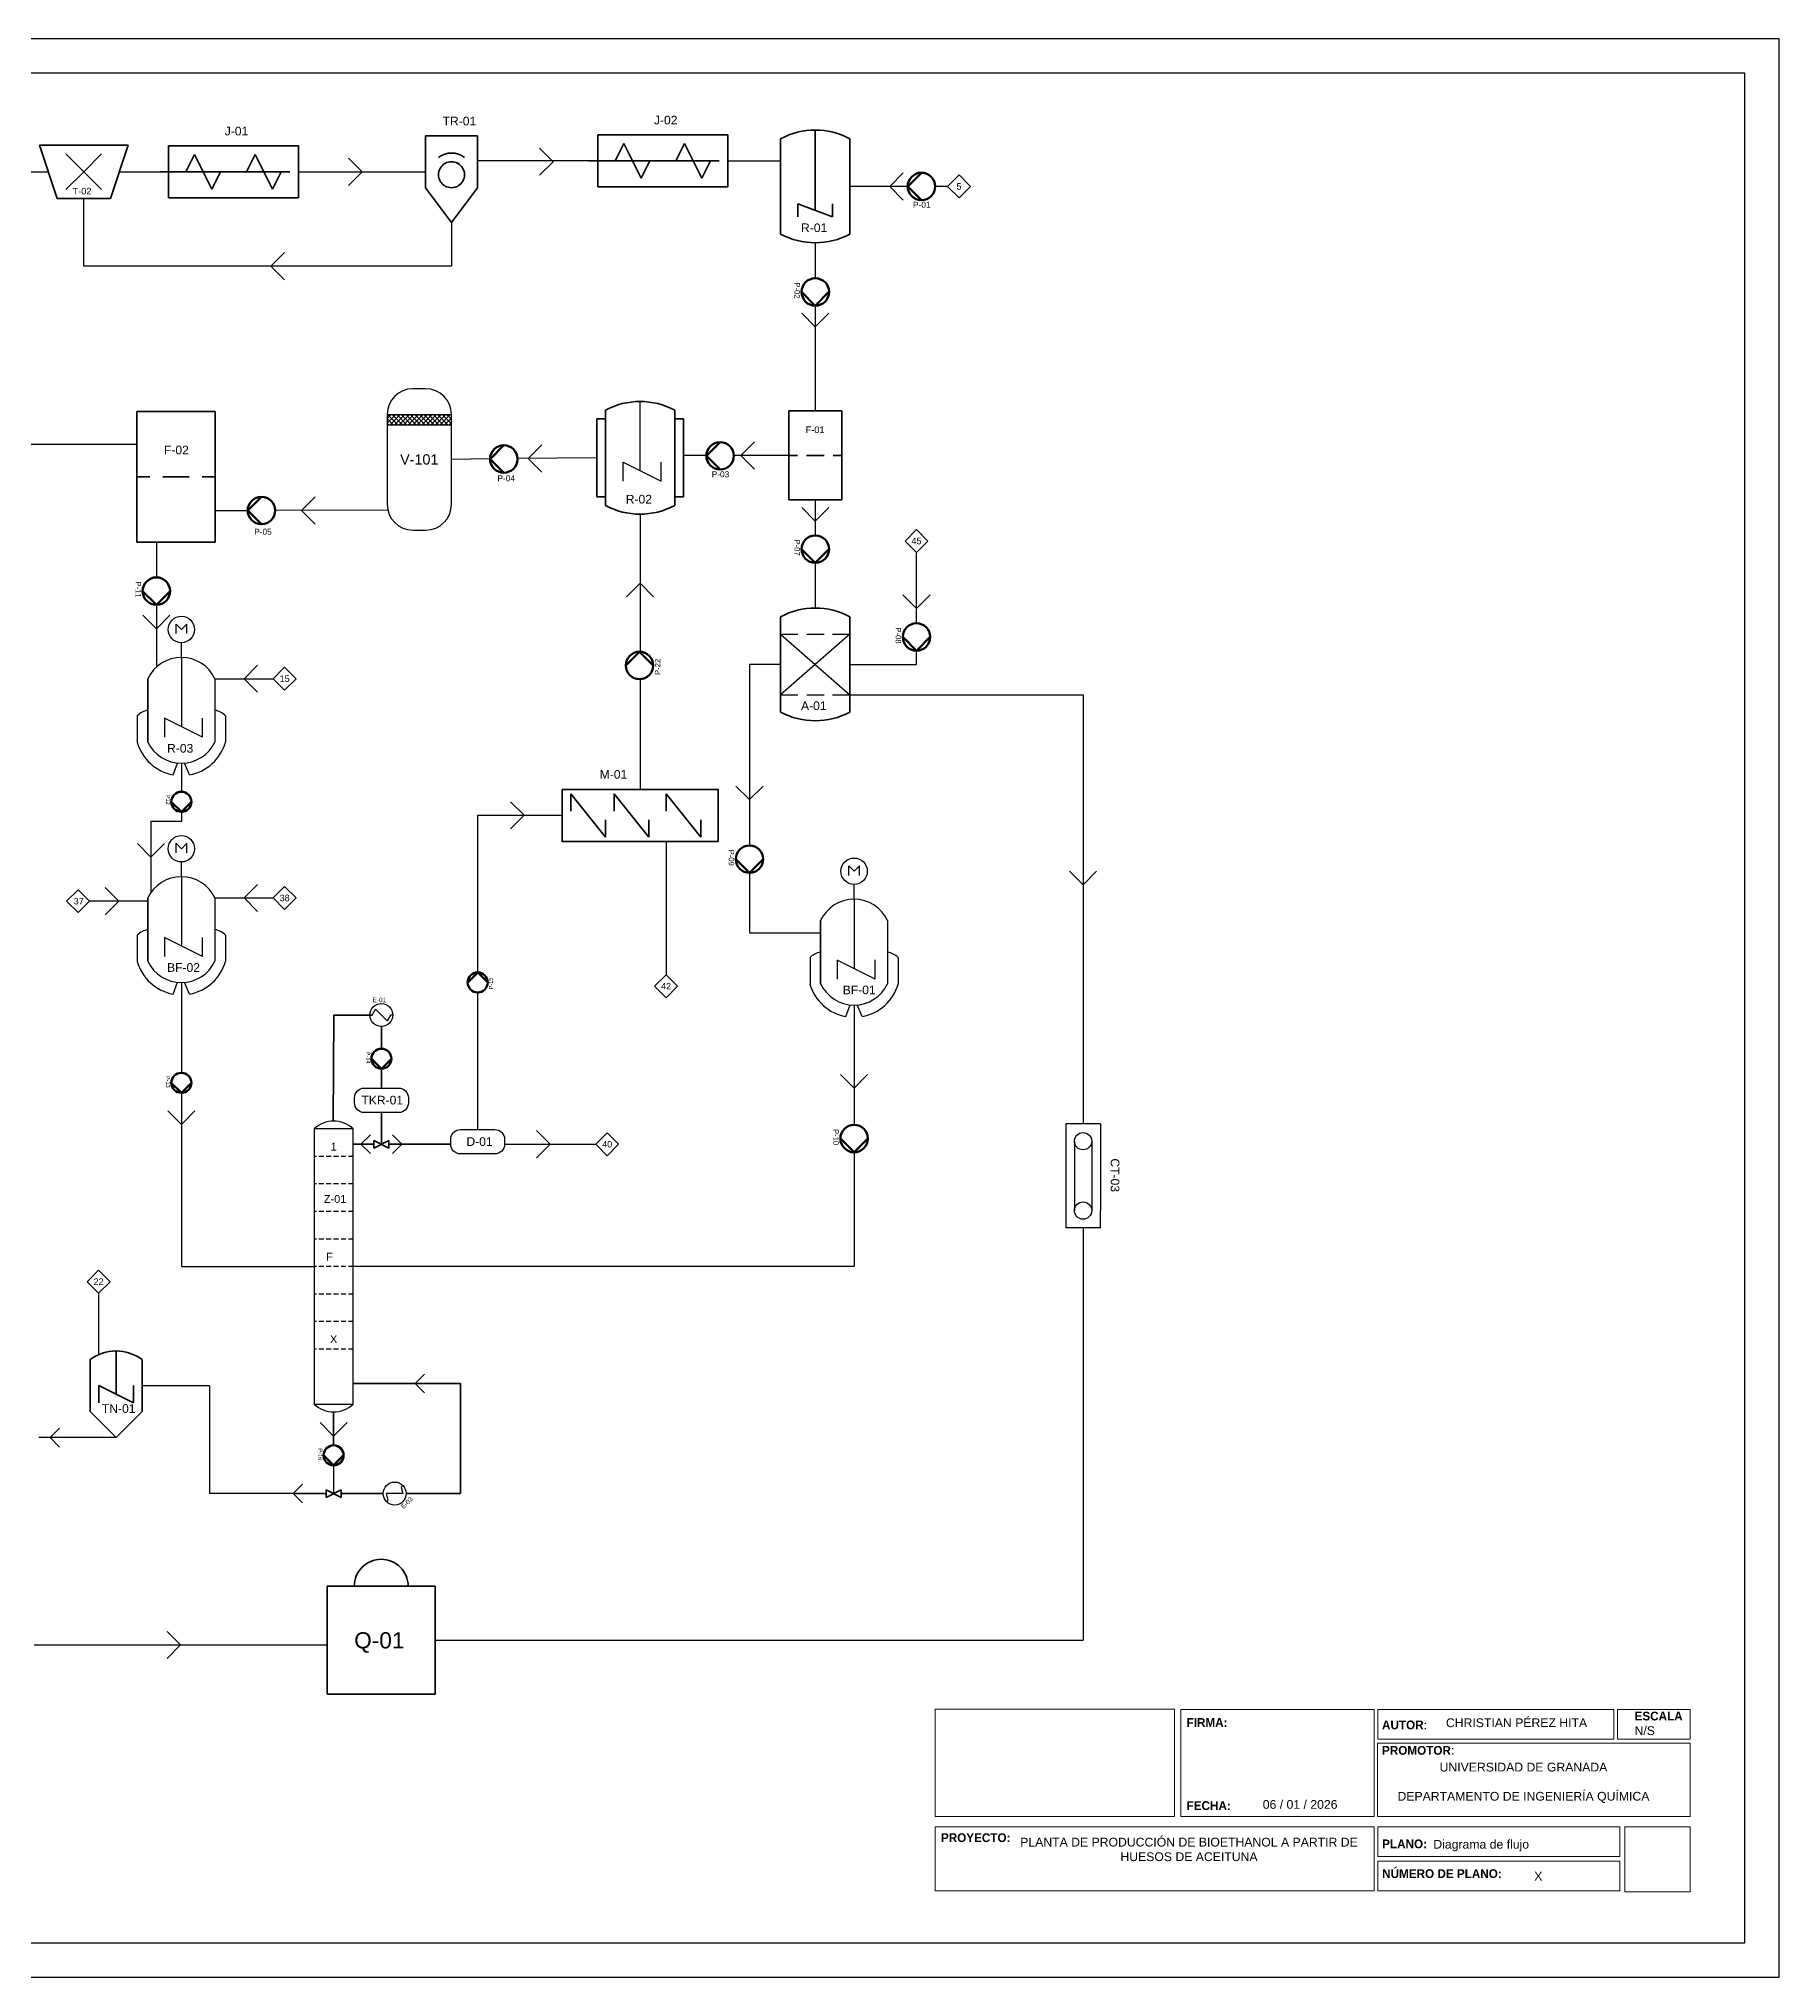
# Paper-space layout 'MPRE' of a CAD drawing. Header units: metres, sheet in millimetres. Extents: x 10 to 410, y 10 to 291.
# Drawn here: x 158 to 410, y 10 to 290.6 of the extents above; entities that cross this region are included whole.
import ezdxf
from ezdxf.enums import TextEntityAlignment as Align

# ---------------------------------------------------------------- set-up
doc = ezdxf.new("R2010")
doc.units = ezdxf.units.M
doc.header["$LTSCALE"] = 5
doc.header["$MEASUREMENT"] = 0
for name, pattern in [('ACAD_ISO08W100', [36, 24, -3, 6, -3]), ('DASHED2', [0.375, 0.25, -0.125]), ('LÍNEAS_OCULTAS2', [0.1875, 0.125, -0.0625])]:
    doc.linetypes.add(name, pattern=pattern)
doc.layers.add('11. LEYENDA', color=7, linetype='Continuous', lineweight=9)
doc.styles.get("Standard").update_dxf_attribs({"font": 'arial.ttf'})
doc.styles.add('TEXTO_CUADRO', font='arial.ttf', dxfattribs={"height": 2})
doc.styles.add('TEXTO_INSTRUMENTOS', font='arial.ttf', dxfattribs={"height": 1})

# ---------------------------------------------------------------- blocks, each defined once
blk = doc.blocks.new('Filtro (general)')
at = {"lineweight": 35}
for p, q in [((289.34, 272.34), (286.34, 272.34)), ((286.34, 272.34), (286.34, 267.34)), ((289.34, 272.34), (292.34, 272.34)), ((292.34, 272.34), (292.34, 267.34)), ((286.34, 262.34), (286.34, 267.34)), ((286.34, 267.34), (287.34, 267.34)), ((286.34, 267.34), (287.34, 267.34)), ((288.34, 267.34), (290.34, 267.34)), ((292.34, 267.34), (291.34, 267.34)), ((292.34, 267.34), (291.34, 267.34)), ((292.34, 262.34), (292.34, 267.34)), ((289.34, 262.34), (286.34, 262.34)), ((289.34, 262.34), (292.34, 262.34))]:
    blk.add_line(p, q, dxfattribs=at)
blk = doc.blocks.new('crushing-grinding mixer')
at = {"lineweight": 35}
for p, q in [((30.77, 214.02), (20.77, 214.02)), ((20.77, 214.02), (22.77, 208.02)), ((30.77, 214.02), (28.77, 208.02)), ((25.77, 211.02), (23.77, 213.02)), ((25.77, 211.02), (27.77, 213.02)), ((23.77, 209.02), (25.77, 211.02)), ((27.77, 209.02), (25.77, 211.02)), ((22.77, 208.02), (28.77, 208.02))]:
    blk.add_line(p, q, dxfattribs=at)
blk = doc.blocks.new('vessel con agitador')
at = {"lineweight": 35}
for p, q in [((237.26, 259.37), (237.26, 250.87)), ((235.26, 250.87), (235.26, 249.37)), ((239.26, 249.37), (235.26, 250.87)), ((237.26, 250.87), (237.26, 250.12)), ((239.26, 250.87), (239.26, 249.37))]:
    blk.add_line(p, q, dxfattribs=at)
for points in [[(233.26, 258.37), (233.26, 247.37)], [(241.26, 247.37), (241.26, 247.37), (241.26, 258.37)]]:
    blk.add_lwpolyline(points, dxfattribs=at)
for centre, start, end in [((237.26, 250.87), 61.9275, 118.0725), ((237.26, 254.87), 241.9275, 298.0725)]:
    blk.add_arc(centre, 8.5, start, end, dxfattribs=at)
blk = doc.blocks.new('Tamiz rotativo')
at = {"lineweight": 35}
for p, q in [((97.86, 252.93), (97.86, 246.93)), ((103.86, 252.93), (97.86, 252.93)), ((103.86, 246.93), (103.86, 252.93)), ((97.86, 246.93), (100.86, 242.93)), ((100.86, 242.93), (103.86, 246.93))]:
    blk.add_line(p, q, dxfattribs=at)
for radius, start, end in [(2.5, 53.1301, 126.8699), (1.5, 121.5851, 180), (1.5, 180, 238.4149), (1.5, 60.7919, 119.2068), (1.5, 360, 58.4149), (1.5, 301.5851, 0), (1.5, 240.7932, 299.2081)]:
    blk.add_arc((100.86, 248.43), radius, start, end, dxfattribs=at)
for p in [(100.11, 249.73), (101.61, 249.73)]:
    blk.add_point(p, dxfattribs=at)
blk = doc.blocks.new('vessel con camisa')
at = {"lineweight": 35}
for p, q in [((243.14, 255.09), (243.14, 244.09)), ((251.14, 255.09), (251.14, 244.09)), ((242.14, 254.09), (243.14, 254.09)), ((242.14, 245.09), (242.14, 254.09)), ((243.14, 254.09), (243.14, 245.09)), ((252.14, 254.09), (251.14, 254.09)), ((252.14, 245.09), (252.14, 254.09)), ((243.14, 245.09), (242.14, 245.09)), ((251.14, 245.09), (252.14, 245.09))]:
    blk.add_line(p, q, dxfattribs=at)
for centre, start, end in [((247.14, 247.59), 61.9275, 118.0725), ((247.14, 251.59), 241.9275, 298.0725)]:
    blk.add_arc(centre, 8.5, start, end, dxfattribs=at)
blk = doc.blocks.new('FLASH')
for p, q in [((7.5, 13.75), (5, 13.75)), ((0, 8.75), (0, -8.75)), ((0, 8.75), (12.5, 8.75)), ((12.5, -8.75), (12.5, 8.75)), ((0, 6.75), (12.5, 6.75)), ((5, -13.75), (7.5, -13.75))]:
    blk.add_line(p, q)
at = {"color": 0, "linetype": 'Continuous'}
for p, q in [((0, 7.07), (1.68, 8.75)), ((0, 7.95), (0.8, 8.75)), ((1.2, 6.75), (0, 7.95)), ((2.09, 6.75), (0.09, 8.75)), ((0.56, 6.75), (2.56, 8.75)), ((2.97, 6.75), (0.97, 8.75)), ((1.45, 6.75), (3.45, 8.75)), ((3.86, 6.75), (1.86, 8.75)), ((2.33, 6.75), (4.33, 8.75)), ((4.74, 6.75), (2.74, 8.75)), ((3.21, 6.75), (5.21, 8.75)), ((5.62, 6.75), (3.62, 8.75)), ((4.1, 6.75), (6.1, 8.75)), ((6.51, 6.75), (4.51, 8.75)), ((4.98, 6.75), (6.98, 8.75)), ((7.39, 6.75), (5.39, 8.75)), ((5.87, 6.75), (7.87, 8.75)), ((8.28, 6.75), (6.28, 8.75)), ((6.75, 6.75), (8.75, 8.75)), ((9.16, 6.75), (7.16, 8.75)), ((7.63, 6.75), (9.63, 8.75)), ((10.04, 6.75), (8.04, 8.75)), ((8.52, 6.75), (10.52, 8.75)), ((10.93, 6.75), (8.93, 8.75)), ((9.4, 6.75), (11.4, 8.75)), ((11.81, 6.75), (9.81, 8.75)), ((10.29, 6.75), (12.29, 8.75)), ((12.5, 6.95), (10.7, 8.75)), ((11.17, 6.75), (12.5, 8.08)), ((12.5, 7.83), (11.58, 8.75)), ((0.32, 6.75), (0, 7.07)), ((12.05, 6.75), (12.5, 7.2))]:
    blk.add_line(p, q, dxfattribs=at)
for centre, start, end in [((5, 8.75), 90, 180), ((7.5, 8.75), 0, 90), ((5, -8.75), 180, 270), ((7.5, -8.75), 270, 0)]:
    blk.add_arc(centre, 5, start, end)
at = {"style": 'TEXTO_CUADRO'}
blk.add_attdef('TAG', text='', height=2, dxfattribs=at).set_placement((6.25, 0), align=Align.MIDDLE_CENTER)
blk = doc.blocks.new('reactor encamisado')
for p, q in [((8.9, 13.56), (7.48, 15.01)), ((8.9, 13.56), (10.33, 15.01)), ((8.9, 6.14), (8.9, 10.05)), ((0, 0.5), (0, -16.32)), ((0, 0.5), (0, -16.32)), ((0, -16.32), (0, 0.5)), ((0, 0.5), (0, -16.32)), ((17.81, 0.5), (17.81, -16.32)), ((-2.8, -9.36), (-2.8, -16.39)), ((4.45, -10.02), (4.45, -15.05)), ((14.5, -15.05), (4.45, -10.02)), ((14.5, -15.05), (14.5, -9.99)), ((20.61, -9.36), (20.61, -16.39)), ((6.72, -25.02), (7.85, -21.91)), ((11.09, -25.02), (9.69, -21.93))]:
    blk.add_line(p, q)
for points in [[(7.48, 12.47), (7.48, 15.01)], [(10.33, 12.47), (10.33, 15.01)], [(8.9, 6.14), (8.9, -12.25)]]:
    blk.add_lwpolyline(points)
blk.add_circle((8.9, 13.56), 3.51)
for centre, radius, start, end in [((8.9, -3.71), 9.85, 25.2835, 154.7165), ((0.91, -13.11), 5.28, 99.9014, 134.7087), ((16.9, -13.11), 5.28, 45.2913, 80.0986), ((8.9, -13.04), 12.18, 195.9611, 259.657), ((8.9, -12.12), 9.85, 205.2835, 334.7165), ((8.9, -13.04), 12.18, 280.343, 344.0389)]:
    blk.add_arc(centre, radius, start, end)
blk.add_point((0, -7.91))
at = {"color": 0, "linetype": 'DASHED2', "lineweight": 158, "style": 'TEXTO_CUADRO'}
blk.add_attdef('R-101', (5.84, -18.56), '', height=2, dxfattribs=at)
blk = doc.blocks.new('mezclador generico')
at = {"lineweight": 35}
for p, q in [((205.31, 253.06), (206.31, 253.06)), ((206.31, 252.56), (206.31, 252.06)), ((206.31, 252.06), (206.31, 252.56)), ((206.31, 252.56), (210.31, 247.56)), ((206.31, 252.56), (206.31, 250.56)), ((211.31, 252.56), (215.31, 247.56)), ((211.31, 252.56), (211.31, 250.56)), ((217.31, 252.56), (221.31, 247.56)), ((217.31, 252.56), (217.31, 250.56)), ((210.31, 249.56), (210.31, 247.56)), ((215.31, 249.56), (215.31, 247.56)), ((221.31, 249.56), (221.31, 247.56)), ((210.31, 247.56), (210.31, 248.06)), ((211.31, 247.06), (210.31, 247.06))]:
    blk.add_line(p, q, dxfattribs=at)
for points in [[(205.31, 253.06), (205.31, 247.06), (211.31, 247.06)], [(205.31, 253.06), (211.31, 253.06)], [(211.31, 253.06), (217.31, 253.06)], [(217.31, 253.06), (223.31, 253.06), (223.31, 252.56)], [(211.31, 247.06), (223.31, 247.06), (223.31, 252.56)]]:
    blk.add_lwpolyline(points, dxfattribs=at)
blk = doc.blocks.new('COL_DESTILACION')
for p, q in [((10, 31.5), (0, 31.5)), ((0, 31.5), (0, -38.5)), ((10, -38.5), (10, 31.5)), ((0, -38.5), (10, -38.5))]:
    blk.add_line(p, q)
at = {"linetype": 'DASHED2'}
for p, q in [((10, 24.5), (0, 24.5)), ((10, 17.5), (0, 17.5)), ((10, 10.5), (0, 10.5)), ((10, 3.5), (0, 3.5)), ((10, -3.5), (0, -3.5)), ((10, -10.5), (0, -10.5)), ((10, -17.5), (0, -17.5)), ((10, -24.5), (0, -24.5))]:
    blk.add_line(p, q, dxfattribs=at)
for centre, start, end in [((5, 26.25), 46.3972, 133.6028), ((5, -33.25), 226.3972, 313.6028)]:
    blk.add_arc(centre, 7.25, start, end)
at = {"insert": (5, 27), "char_height": 2, "attachment_point": 5, "style": 'TEXTO_CUADRO'}
blk.add_mtext_dynamic_manual_height_columns('1', width=12.3356, gutter_width=10, heights=[0], dxfattribs=at)
at = {"style": 'TEXTO_CUADRO'}
for tag, p in [('TAG', (5.37, 13.7)), ('NF', (3.95, -1)), ('N', (5, -22))]:
    blk.add_attdef(tag, text='', height=2, dxfattribs=at).set_placement(p, align=Align.MIDDLE_CENTER)
blk = doc.blocks.new('Valvula generica')
at = {"color": 7, "lineweight": 35}
for p, q in [((242.61, 259.1), (243.46, 257.4)), ((242.61, 259.1), (243.46, 259.1)), ((242.61, 257.4), (243.46, 259.1)), ((242.61, 257.4), (243.46, 257.4))]:
    blk.add_line(p, q, dxfattribs=at)
blk = doc.blocks.new('INTERCAMBIADOR_DE_CALOR')
for p, q in [((1, 0), (2.5, 2.5)), ((7.5, -2.5), (2.5, 2.5)), ((0, 0), (1, 0)), ((9, 0), (7.5, -2.5)), ((9, 0), (10, 0))]:
    blk.add_line(p, q)
blk.add_circle((5, 0), 5)
at = {"style": 'TEXTO_CUADRO'}
blk.add_attdef('TAG', text='', height=2, dxfattribs=at).set_placement((5.87, -6.56), align=Align.MIDDLE_CENTER)
blk = doc.blocks.new('TANQUE_SALCHICHA')
for p, q in [((0, 1.25), (0, -1.25)), ((22.5, 6.25), (5, 6.25)), ((27.5, -1.25), (27.5, 1.25)), ((5, -6.25), (22.5, -6.25))]:
    blk.add_line(p, q)
for centre, start, end in [((5, 1.25), 90, 180), ((22.5, 1.25), 0, 90), ((5, -1.25), 180, 270), ((22.5, -1.25), 270, 0)]:
    blk.add_arc(centre, 5, start, end)
at = {"style": 'TEXTO_CUADRO'}
blk.add_attdef('TAG', text='', height=2, dxfattribs=at).set_placement((13.75, 0), align=Align.MIDDLE_CENTER)
blk = doc.blocks.new('vessel with dished ends')
at = {"lineweight": 35}
for p, q in [((128, 243.23), (128, 254.23)), ((136, 254.23), (136, 243.23))]:
    blk.add_line(p, q, dxfattribs=at)
for centre, start, end in [((132, 246.73), 61.9275, 118.0725), ((132, 250.73), 241.9275, 298.0725)]:
    blk.add_arc(centre, 8.5, start, end, dxfattribs=at)
blk = doc.blocks.new('vessel fondo conico con agitador')
at = {"color": 18, "lineweight": 35, "true_color": 0x000000}
for p, q in [((52.51, 233.7), (52.51, 239.7)), ((55.51, 240.7), (55.51, 235.7)), ((58.51, 239.7), (58.51, 233.7)), ((53.51, 235.7), (53.51, 236.7)), ((53.51, 236.7), (55.51, 235.7)), ((53.51, 235.7), (53.51, 234.7)), ((57.51, 234.7), (55.51, 235.7)), ((57.51, 235.7), (57.51, 236.7)), ((57.51, 235.7), (57.51, 234.7))]:
    blk.add_line(p, q, dxfattribs=at)
for points in [[(55.51, 230.7), (52.51, 233.7)], [(55.51, 230.7), (58.51, 233.7)]]:
    blk.add_lwpolyline(points, dxfattribs=at)
blk.add_arc((55.51, 235.7), 5, 53.1301, 126.8699, dxfattribs=at)
blk = doc.blocks.new('Tornillo sin fin cerrado')
at = {"lineweight": 35}
for p, q in [((19.71, 193.97), (34.71, 193.97)), ((19.71, 193.97), (19.71, 190.97)), ((21.71, 190.97), (22.71, 192.97)), ((23.71, 190.97), (22.71, 192.97)), ((28.71, 190.97), (29.71, 192.97)), ((30.71, 190.97), (29.71, 192.97)), ((34.71, 193.97), (34.71, 190.97)), ((19.71, 190.97), (18.71, 190.97)), ((19.71, 187.97), (19.71, 190.97)), ((19.71, 190.97), (33.71, 190.97)), ((19.71, 190.97), (21.71, 190.97)), ((23.71, 190.97), (24.71, 188.97)), ((25.71, 190.97), (24.71, 188.97)), ((25.71, 190.97), (29.71, 190.97)), ((29.71, 190.97), (28.71, 190.97)), ((30.71, 190.97), (31.71, 188.97)), ((32.71, 190.97), (31.71, 188.97)), ((34.71, 187.97), (34.71, 190.97)), ((19.71, 187.97), (34.71, 187.97))]:
    blk.add_line(p, q, dxfattribs=at)
blk = doc.blocks.new('NUMERADOR_DE_LINEA')
blk.add_lwpolyline([(3.54, -3.54), (7.07, 0), (3.54, 3.54), (0, 0)], close=True)
at = {"style": 'TEXTO_CUADRO'}
blk.add_attdef('NL', text='', height=2, dxfattribs=at).set_placement((3.54, 0), align=Align.MIDDLE_CENTER)
blk = doc.blocks.new('bomba')
at = {"lineweight": 100}
for p, q in [((186.71, 141.99), (191.7, 137)), ((191.7, 137), (186.71, 132)), ((191.71, 137), (191.7, 137)), ((186.71, 132), (186.71, 131.99))]:
    blk.add_line(p, q, dxfattribs=at)
blk.add_circle((186.71, 137), 5, dxfattribs=at)
at = {"lineweight": 100, "style": 'TEXTO_CUADRO'}
blk.add_attdef('P-101', (183.22, 129.4), '', height=2, dxfattribs=at)

psp = doc.layouts.new('MPRE')

# ---------------------------------------------------------------- linework, layer by layer
at = {"lineweight": 35}
for p, q in [((204.78, 271.35), (202.81, 273.32)), ((232.47, 272.81), (230.5, 274.78)), ((232.47, 272.81), (230.5, 270.84)), ((204.78, 271.35), (202.81, 269.38)), ((281.19, 269.23), (283.16, 271.2)), ((281.19, 269.23), (283.16, 267.26)), ((191.6, 257.67), (193.56, 259.64)), ((191.6, 257.67), (193.56, 255.7)), ((270.42, 248.9), (268.45, 250.86)), ((270.42, 248.9), (272.39, 250.86)), ((228.84, 229.83), (230.81, 231.8)), ((259.63, 230.29), (261.6, 232.26)), ((259.63, 230.29), (261.6, 228.32)), ((228.84, 229.83), (230.81, 227.86)), ((196.02, 222.31), (197.98, 224.28)), ((196.02, 222.31), (197.98, 220.34)), ((270.42, 220.76), (268.45, 222.73)), ((270.42, 220.76), (272.39, 222.73)), ((175, 208.67), (173.03, 210.64)), ((175, 208.67), (176.97, 210.64)), ((245.04, 211.8), (243.07, 209.83)), ((245.04, 211.8), (247.01, 209.83)), ((285.06, 208.14), (283.09, 210.11)), ((285.06, 208.14), (287.03, 210.11)), ((175, 205.21), (173.03, 207.18)), ((175, 205.21), (176.97, 207.18)), ((187.7, 197.97), (189.67, 199.94)), ((187.7, 197.97), (189.67, 196)), ((260.89, 180.47), (258.92, 182.43)), ((260.89, 180.47), (262.86, 182.43)), ((174.22, 172.15), (172.25, 174.12)), ((174.22, 172.15), (176.19, 174.12)), ((309.19, 168.13), (307.22, 170.09)), ((309.19, 168.13), (311.16, 170.09)), ((169.55, 165.76), (167.58, 167.73)), ((169.55, 165.76), (167.58, 163.79)), ((187.7, 166.23), (189.67, 168.2)), ((187.7, 166.23), (189.67, 164.26)), ((276.03, 138.71), (274.06, 140.67)), ((276.03, 138.71), (278, 140.67)), ((178.62, 133.44), (176.65, 135.4)), ((178.62, 133.44), (180.59, 135.4)), ((207.59, 135.16), (207.59, 130.58)), ((204.62, 130.58), (205.99, 131.95)), ((210.55, 130.58), (209.19, 131.95)), ((204.62, 130.58), (205.99, 129.22)), ((210.55, 130.58), (209.19, 129.22)), ((212.49, 95.95), (213.85, 97.32)), ((212.49, 95.95), (213.85, 94.59)), ((200.67, 88.34), (198.71, 90.3)), ((200.67, 88.34), (202.64, 90.3)), ((159.61, 88.11), (160.97, 89.47)), ((159.61, 88.11), (160.97, 86.74)), ((194.82, 80.02), (196.18, 81.38)), ((194.82, 80.02), (196.18, 78.65)), ((178.52, 58.11), (176.55, 60.07)), ((178.52, 58.11), (176.55, 56.14))]:
    psp.add_line(p, q, dxfattribs=at)
for p, q in [((237.66, 272.94), (221.49, 272.94)), ((257.74, 272.94), (265.4, 272.94)), ((147.22, 271.35), (159.34, 271.35)), ((169.62, 271.35), (175.51, 271.35)), ((195.59, 271.35), (213.97, 271.35)), ((164.48, 257.67), (164.48, 267.5)), ((283.8, 269.23), (275.44, 269.23)), ((289.57, 269.23), (287.76, 269.23)), ((217.73, 264.03), (217.73, 257.67)), ((270.42, 261.08), (270.42, 255.93)), ((217.73, 257.67), (164.48, 257.67)), ((270.42, 251.96), (270.42, 236.71)), ((245.04, 228.08), (245.04, 238.1)), ((172.17, 231.89), (147.95, 231.89)), ((254.72, 230.29), (251.31, 230.29)), ((266.57, 230.29), (258.61, 230.29)), ((223.32, 229.77), (217.72, 229.71)), ((238.76, 229.95), (227.29, 229.82)), ((242.61, 226.55), (242.61, 229.3)), ((242.61, 229.3), (248.09, 226.55)), ((248.09, 226.55), (248.09, 229.31)), ((188.25, 222.29), (183.51, 222.28)), ((208.52, 222.34), (192.2, 222.3)), ((245.04, 221.79), (245.04, 201.8)), ((270.42, 223.86), (270.42, 218.71)), ((175, 217.71), (175, 212.64)), ((285.06, 205.99), (285.06, 216.25)), ((270.42, 214.74), (270.42, 208.19)), ((175, 208.67), (175, 199.64)), ((265.4, 204.43), (267.91, 204.43)), ((265.4, 204.43), (275.44, 195.64)), ((275.44, 204.43), (265.4, 195.64)), ((269.17, 204.43), (271.68, 204.43)), ((269.17, 204.43), (271.68, 204.43)), ((272.93, 204.43), (275.44, 204.43)), ((265.4, 200.04), (260.89, 200.04)), ((260.89, 200.04), (260.89, 173.82)), ((275.44, 200.04), (285.06, 200.04)), ((285.06, 200.04), (285.06, 202.02)), ((183.48, 197.97), (191.92, 197.97)), ((245.04, 197.91), (245.04, 181.96)), ((265.4, 195.64), (267.91, 195.64)), ((265.4, 195.64), (267.91, 195.64)), ((269.17, 195.64), (271.68, 195.64)), ((272.93, 195.64), (275.44, 195.64)), ((275.44, 195.64), (309.19, 195.64)), ((309.19, 195.64), (309.19, 133.53)), ((178.62, 185.72), (178.62, 181.6)), ((178.62, 177.29), (174.22, 177.29)), ((174.22, 177.29), (174.22, 167.01)), ((178.62, 178.7), (178.62, 177.29)), ((248.8, 174.43), (248.8, 155.1)), ((260.89, 169.85), (260.89, 161.19)), ((173.77, 165.76), (165.32, 165.76)), ((183.48, 166.23), (191.92, 166.23)), ((260.89, 161.19), (271.18, 161.19)), ((178.62, 153.99), (178.62, 140.92)), ((276.03, 150.73), (276.03, 133.38)), ((178.62, 138.02), (178.62, 112.88)), ((311.7, 133.53), (306.68, 133.53)), ((306.68, 133.53), (306.68, 118.47)), ((311.7, 133.53), (311.7, 120.98)), ((276.03, 129.41), (276.03, 112.88)), ((307.93, 131.02), (307.93, 120.98)), ((310.44, 131.02), (310.44, 120.98)), ((311.7, 118.47), (311.7, 120.98)), ((311.7, 118.47), (306.68, 118.47)), ((309.19, 118.47), (309.19, 58.77)), ((178.62, 112.88), (197.83, 112.88)), ((276.03, 112.88), (203.52, 112.88)), ((166.64, 109.03), (166.64, 100.12)), ((182.69, 95.63), (172.94, 95.63)), ((182.69, 95.63), (182.69, 80.02)), ((169.18, 88.11), (157.97, 88.11)), ((200.67, 84.1), (200.67, 80.02)), ((194.82, 80.02), (182.69, 80.02)), ((199.25, 80.02), (199.58, 80.02)), ((215.37, 58.77), (309.19, 58.77))]:
    psp.add_line(p, q)
at = {"color": 6, "lineweight": 35}
for p, q in [((228.25, 178.19), (226.28, 180.16)), ((228.25, 178.19), (226.28, 176.22)), ((232.03, 130.58), (230.06, 132.55)), ((208.69, 130.58), (217.63, 130.58)), ((232.03, 130.58), (230.06, 128.61))]:
    psp.add_line(p, q, dxfattribs=at)
at = {"color": 6}
for p, q in [((221.53, 178.19), (233.74, 178.19)), ((221.53, 155.45), (221.53, 178.19)), ((221.53, 132.71), (221.53, 152.55)), ((225.43, 130.58), (238.63, 130.58))]:
    psp.add_line(p, q, dxfattribs=at)
at = {"color": 7, "lineweight": 35}
for p, q in [((199.25, 80.02), (194.82, 80.02)), ((201.77, 80.02), (207.85, 80.02)), ((219.02, 80.02), (211.17, 80.02))]:
    psp.add_line(p, q, dxfattribs=at)
at = {"color": 1}
psp.add_line((157.3, 58.11), (199.74, 58.11), dxfattribs=at)
for points in [[(10, 10), (410, 10), (410, 290.6), (10, 290.6)], [(15, 15), (405, 15), (405, 285.6), (15, 285.6)]]:
    psp.add_lwpolyline(points, close=True)
at = {"lineweight": 35}
psp.add_lwpolyline([(175.45, 153.55), (175.45, 153.55)], close=True, dxfattribs=at)
for points in [[(200.62, 133.92), (200.71, 149.28), (206.26, 149.28)], [(207.59, 147.62), (207.59, 144.41)], [(207.59, 141.51), (207.59, 138.71)]]:
    psp.add_lwpolyline(points, dxfattribs=at)
at = {"color": 6, "lineweight": 35}
psp.add_lwpolyline([(206.49, 130.58), (203.52, 130.58)], dxfattribs=at)
at = {"color": 7, "lineweight": 35}
psp.add_lwpolyline([(219.02, 80.02), (219.02, 95.95), (203.52, 95.95)], dxfattribs=at)
at = {"color": 18, "lineweight": 35, "true_color": 0x000000}
psp.add_lwpolyline([(200.67, 91.83), (200.67, 87)], dxfattribs=at)
at = {"linetype": 'ACAD_ISO08W100', "lineweight": 35}
psp.add_lwpolyline([(199.74, 50.96), (215.37, 50.96), (215.37, 66.59), (199.74, 66.59)], close=True, dxfattribs=at)
for centre in [(309.19, 131.02), (309.19, 120.98)]:
    psp.add_circle(centre, 1.25)
psp.add_arc((207.56, 66.59), 3.91, 0, 180, dxfattribs=at)
at = {"layer": '11. LEYENDA', "ltscale": 0.05}
for points in [[(322.44, 33.29), (287.79, 33.29), (287.79, 48.8), (322.44, 48.8)], [(323.34, 48.76), (351.34, 48.76), (351.34, 33.27), (323.34, 33.27)], [(351.87, 48.74), (386.04, 48.74), (386.04, 44.45), (351.87, 44.45)], [(386.56, 48.74), (397.08, 48.74), (397.08, 44.45), (386.56, 44.45)], [(351.82, 43.87), (397.08, 43.87), (397.08, 33.27), (351.82, 33.27)], [(287.76, 31.77), (351.33, 31.77), (351.33, 22.5), (287.76, 22.5)], [(351.87, 31.77), (386.94, 31.77), (386.94, 27.49), (351.87, 27.49)], [(387.64, 31.77), (397.08, 31.77), (397.08, 22.38), (387.64, 22.38)], [(351.87, 26.79), (386.94, 26.79), (386.94, 22.5), (351.87, 22.5)]]:
    psp.add_lwpolyline(points, close=True, dxfattribs=at)

# ---------------------------------------------------------------- block references
for name, p, xscale, yscale, zscale in [('vessel con agitador', (-27.29, -48.06), 1.254768757214539, 1.254768757214539, 1.254768757214539), ('Tornillo sin fin cerrado', (152.03, 31.73), 1.254768757214539, 1.254768757214539, 1.254768757214539), ('Tamiz rotativo', (91.18, -40.8), 1.254768757214539, 1.254768757214539, 1.254768757214539), ('Tornillo sin fin cerrado', (214.18, 33.32), 1.254768757214539, 1.254768757214539, 1.254768757214539), ('bomba', (359.87, 214.87), -0.3967942492787702, 0.3967942492787702, 0.3967942492787702), ('vessel con camisa', (-65.06, -83.24), 1.254768757214539, 1.254768757214539, 1.254768757214539), ('Filtro (general)', (-369.39, -278.45), 1.891311704157383, 1.891311704157383, 1.891311704157383), ('bomba', (330.71, 175.86), -0.3967942492787702, 0.3967942492787702, 0.3967942492787702), ('vessel with dished ends', (104.79, -112.06), 1.254768757214539, 1.254768757214539, 1.254768757214539), ('reactor encamisado', (173.77, 197.7), 0.5451001198840111, 0.5451001198840111, 0.5451001198840111), ('mezclador generico', (-23.87, -135.58), 1.254768757214539, 1.254768757214539, 1.254768757214539), ('reactor encamisado', (173.77, 165.96), 0.5451001198840111, 0.5451001198840111, 0.5451001198840111), ('reactor encamisado', (271.18, 162.7), 0.5451001198840111, 0.5451001198840111, 0.5451001198840111), ('vessel fondo conico con agitador', (99.52, -201.37), 1.254768757214539, 1.254768757214539, 1.254768757214539)]:
    psp.add_blockref(name, p, dxfattribs=dict(xscale=xscale, yscale=yscale, zscale=zscale))
at = {"color": 32, "lineweight": 35, "true_color": 0xcd6928, "xscale": 1.285336181043949, "yscale": 1.285336181043949, "zscale": 1.285336181043949}
psp.add_blockref('crushing-grinding mixer', (131.36, 0.12), dxfattribs=at)
at = {"color": 5, "lineweight": 35, "xscale": 0.468138056028316, "yscale": 0.468138056028316, "zscale": 0.468138056028316}
for p, values in [((289.57, 269.23), {'NL': '5'}), ((283.41, 217.9), {'NL': '45'}), ((191.92, 197.97), {'NL': '15'}), ((191.92, 166.23), {'NL': '38'}), ((247.15, 153.45), {'NL': '42'}), ((238.63, 130.58), {'NL': '40'}), ((164.98, 110.68), {'NL': '22'})]:
    psp.add_blockref('NUMERADOR_DE_LINEA', p, dxfattribs=at).add_auto_attribs(values)
for p, xscale, yscale, zscale, rotation, values in [((216.06, 328.03), 0.3967942492787702, 0.3967942492787702, 0.3967942492787702, 270, {'P-101': 'P-02'}), ((216.06, 290.81), 0.3967942492787702, 0.3967942492787702, 0.3967942492787702, 270, {'P-101': 'P-07'}), ((120.64, 284.74), 0.3967942492787702, 0.3967942492787702, 0.3967942492787702, 270, {'P-101': 'P-11'}), ((230.7, 278.09), 0.3967942492787702, 0.3967942492787702, 0.3967942492787702, 270, {'P-101': 'P-08'}), ((299.33, 125.81), 0.3967942492787702, 0.3967942492787702, 0.3967942492787702, 89.99999999999999, {'P-101': 'P-22'}), ((138.85, 234.35), 0.290298525491592, 0.290298525491592, 0.290298525491592, 270, {'P-101': 'P12'}), ((206.53, 245.92), 0.3967942492787702, 0.3967942492787702, 0.3967942492787702, 270, {'P-101': 'P-09'}), ((261.3, 99.8), 0.290298525491592, 0.290298525491592, 0.290298525491592, 89.99999999999999, {'P-101': 'P-15'}), ((167.82, 197.16), 0.290298525491592, 0.290298525491592, 0.290298525491592, 270, {'P-101': 'P-14'}), ((138.85, 193.67), 0.290298525491592, 0.290298525491592, 0.290298525491592, 270, {'P-101': 'P-13'}), ((221.67, 205.48), 0.3967942492787702, 0.3967942492787702, 0.3967942492787702, 270, {'P-101': 'P-10'}), ((160.9, 139.75), 0.290298525491592, 0.290298525491592, 0.290298525491592, 270, {'P-101': 'P-16'})]:
    psp.add_blockref('bomba', p, dxfattribs=dict(xscale=xscale, yscale=yscale, zscale=zscale, rotation=rotation)).add_auto_attribs(values)
at = {"xscale": 0.7442076513928827, "yscale": 0.7442076513928827, "zscale": 0.7442076513928827}
psp.add_blockref('FLASH', (208.42, 229.71), dxfattribs=at).add_auto_attribs({'TAG': 'V-101'})
at = {"lineweight": 35, "xscale": 1.285336181043949, "yscale": 1.285336181043949, "zscale": 1.285336181043949}
psp.add_blockref('Filtro (general)', (-101.48, -113.33), dxfattribs=at)
at = {"xscale": 0.3967942492787702, "yscale": 0.3967942492787702, "zscale": 0.3967942492787702, "rotation": 180}
for p in [(299.39, 284.13), (264.3, 276.67)]:
    psp.add_blockref('bomba', p, dxfattribs=at)
at = {"color": 5, "lineweight": 35}
ref = psp.add_blockref('NUMERADOR_DE_LINEA', (165.32, 165.76), dxfattribs=dict(at, xscale=-0.468138056028316, yscale=0.468138056028316, zscale=0.468138056028316, rotation=359.999999991727))
ref.add_attrib('NL', '37', dxfattribs={"height": 0.936, "rotation": 360, "style": 'TEXTO_CUADRO'}).set_placement((163.76, 165.76), align=Align.MIDDLE_CENTER)
at = {"color": 3, "linetype": 'LÍNEAS_OCULTAS2', "lineweight": 35}
ref = psp.add_blockref('INTERCAMBIADOR_DE_CALOR', (209.25, 149.28), dxfattribs=dict(at, xscale=0.3325010091532735, yscale=0.3325010091532735, zscale=0.3325010091532735, rotation=180))
ref.add_attrib('TAG', 'E-01', dxfattribs={"height": 0.665, "style": 'TEXTO_CUADRO'}).set_placement((207.3, 151.47), align=Align.MIDDLE_CENTER)
at = {"color": 3, "linetype": 'LÍNEAS_OCULTAS2', "lineweight": 35, "xscale": -0.2836243079587258, "yscale": 0.2836243079587258, "zscale": 0.2836243079587258}
for p in [(211.49, 136.93), (225.43, 130.94)]:
    psp.add_blockref('TANQUE_SALCHICHA', p, dxfattribs=at)
at = {"color": 3, "linetype": 'LÍNEAS_OCULTAS2', "lineweight": 35, "xscale": 0.5687920805829328, "yscale": 0.5687920805829328, "zscale": 0.5687920805829328}
psp.add_blockref('COL_DESTILACION', (197.83, 114.87), dxfattribs=at).add_auto_attribs({'TAG': 'Z-01', 'NF': 'F', 'N': 'X'})
at = {"color": 3, "linetype": 'LÍNEAS_OCULTAS2', "lineweight": 35, "yscale": 1.285336181043949, "zscale": 1.285336181043949}
for p, xscale, rotation in [((539.53, 442.96), -1.285336181043949, 90), ((-131.26, 392.39), 1.285336181043949, 270)]:
    psp.add_blockref('Valvula generica', p, dxfattribs=dict(at, xscale=xscale, rotation=rotation))
at = {"color": 3, "linetype": 'LÍNEAS_OCULTAS2', "lineweight": 35, "xscale": 0.3325010091532735, "yscale": 0.3325010091532735, "zscale": 0.3325010091532735, "rotation": 44.99999999999961}
psp.add_blockref('INTERCAMBIADOR_DE_CALOR', (208.34, 78.84), dxfattribs=at).add_auto_attribs({'TAG': 'E-03'})

# ---------------------------------------------------------------- texts
at = {"attachment_point": 1, "style": 'TEXTO_INSTRUMENTOS'}
for s, width, gutter_width, insert, char_height in [('J-01', 7.2756, 6.27, (184.9, 277.87), 1.255), ('TR-01', 7.2756, 6.27, (216.45, 279.32), 1.255), ('J-02', 7.2756, 6.27, (247.05, 279.46), 1.255), ('P-01', 4.9935, 4.31, (284.57, 267), 0.861), ('R-01', 7.2756, 6.27, (268.35, 263.87), 1.255), ('F-02', 7.2756, 6.27, (176.1, 231.7), 1.255), ('P-04', 4.9935, 4.31, (224.39, 227.4), 0.861), ('P-03', 4.9935, 4.31, (255.42, 227.99), 0.861), ('R-02', 7.2756, 6.27, (242.97, 224.58), 1.255), ('P-05', 4.9935, 4.31, (189.17, 219.67), 0.861), ('A-01', 7.2756, 6.27, (268.35, 194.68), 1.255), ('R-03', 7.2756, 6.27, (176.55, 188.52), 1.255), ('M-01', 7.2756, 6.27, (239.2, 184.75), 1.255), ('BF-02', 7.2756, 6.27, (176.55, 156.79), 1.255), ('BF-01', 7.2756, 6.27, (274.39, 153.54), 1.255), ('TKR-01', 7.2756, 6.27, (204.69, 137.59), 1.255), ('D-01', 7.2756, 6.27, (219.9, 131.59), 1.255), ('TN-01', 7.2756, 6.27, (167.11, 92.95), 1.255)]:
    psp.add_mtext_dynamic_manual_height_columns(s, width=width, gutter_width=gutter_width, heights=[0], dxfattribs=dict(at, insert=insert, char_height=char_height))
at = {"lineweight": 35, "attachment_point": 1, "style": 'TEXTO_INSTRUMENTOS'}
for s, width, gutter_width, insert, char_height in [('\\pxqc;T-02', 3.6514, 4.79, (162.41, 269.02), 0.957), ('\\pxqc;F-01', 4.6658, 4.79, (268.05, 234.48), 0.957), ('Q-01', 8.9338, 11.71, (203.65, 59.94), 2.341)]:
    psp.add_mtext_dynamic_manual_height_columns(s, width=width, gutter_width=gutter_width, heights=[0], dxfattribs=dict(at, insert=insert, char_height=char_height))
at = {"insert": (314.45, 128.53), "char_height": 1.255, "attachment_point": 1, "rotation": 270, "style": 'TEXTO_INSTRUMENTOS'}
psp.add_mtext_dynamic_manual_height_columns('CT-03', width=7.2756, gutter_width=6.27, heights=[0], dxfattribs=at)
at = {"layer": '11. LEYENDA', "ltscale": 0.05, "attachment_point": 1}
for s, width, insert, char_height in [('\\pxqc;CHRISTIAN PÉREZ HITA', 45.382, (349.27, 47.47), 1.2668), ('{\\fCascadia Code ExtraLight|b1|i0|c0|p49;ESCALA }\\PN/S', 10.0528, (389.05, 48.44), 1.2668), ('{\\fCascadia Code ExtraLight|b1|i0|c0|p49;FIRMA:}', 6.4045, (324.18, 47.51), 1.2668), ('{\\fCascadia Code ExtraLight|b1|i0|c0|p49;AUTOR}:', 6.4045, (352.48, 47.16), 1.2668), ('{\\fCascadia Code ExtraLight|b1|i0|c0|p49;PROMOTOR}:', 6.4045, (352.48, 43.47), 1.2668), ('\\pxqc;UNIVERSIDAD DE GRANADA\\P\\PDEPARTAMENTO DE INGENIERÍA QUÍMICA', 45.382, (350.27, 41.05), 1.2668), ('{\\fCascadia Code ExtraLight|b1|i0|c0|p49;FECHA:}', 6.4045, (324.18, 35.48), 1.2668), ('\\pxqc;06 / 01 / 2026', 39.167, (321.04, 35.65), 1.2668), ('{\\fCascadia Code ExtraLight|b1|i0|c0|p49;PROYECTO:}', 7.0624, (288.61, 30.83), 1.2668), ('\\pxqc;PLANTA DE PRODUCCIÓN DE BIOETHANOL A PARTIR DE HUESOS DE ACEITUNA', 51.3381, (298.86, 30.19), 1.2668), ('{\\fCascadia Code ExtraLight|b1|i0|c0|p49;PLANO:}', 7.0624, (352.5, 29.94), 1.2668), ('Diagrama de flujo ', 28.5094, (359.91, 29.88), 1.2668), ('{\\fCascadia Code ExtraLight|b1|i0|c0|p49;NÚMERO DE PLANO:}', 20.1402, (352.5, 25.63), 1.2668), ('\\pxqc;   X', 39.167, (354.79, 25.26), 1.267)]:
    psp.add_mtext_dynamic_manual_height_columns(s, width=width, gutter_width=6.33, heights=[0], dxfattribs=dict(at, insert=insert, char_height=char_height))

doc.saveas('drawing.dxf')
